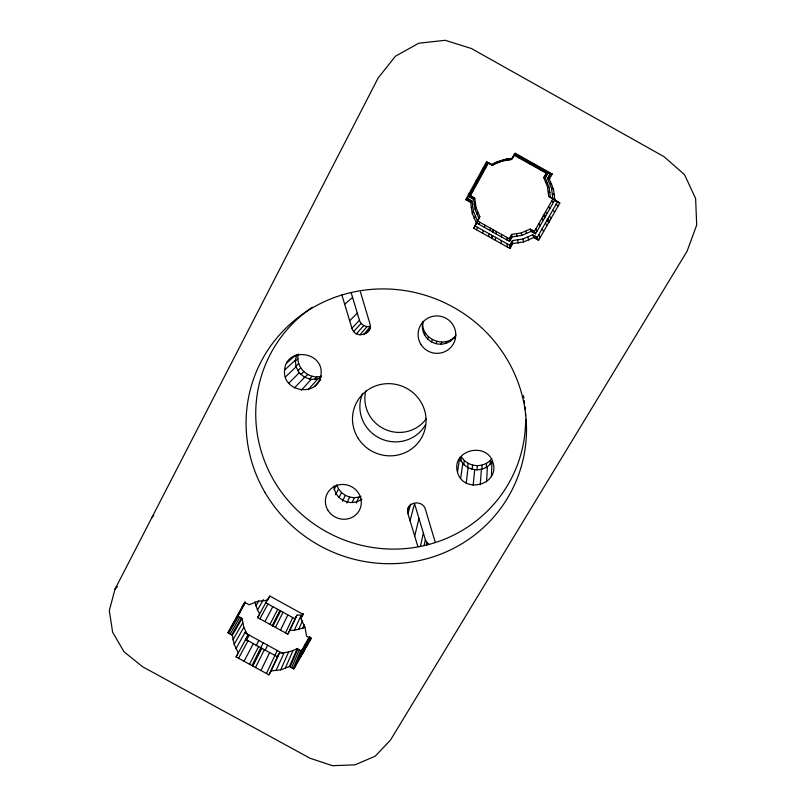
<?xml version="1.0" encoding="UTF-8"?>
<svg xmlns="http://www.w3.org/2000/svg" width="806" height="806" viewBox="0 0 806 806"><rect width="100%" height="100%" fill="white"/><g stroke="black" fill="none" stroke-linecap="round" stroke-linejoin="round"><path stroke-width="1.21" d="M501.231 243.593L501.342 240.601M501.473 236.914L501.574 234.415M491.378 476.568L491.992 461.536C484.648 474.24 463.732 471.57 459.752 457.465L457.496 472.266C463.299 494.179 499.579 485.313 493.121 463.007C487.398 440.932 450.876 449.879 457.496 472.266M490.119 464.79L490.32 460.508L491.771 458.654M486.562 481.867L487.408 466.593M486.27 467.661L486.532 463.329L490.32 460.508M481.787 469.455L482.109 465.112L486.532 463.329M480.225 484.839L481.384 469.445M319.498 378.477L321.513 376.19C308.648 380.049 295.107 367.193 298.301 354.146L296.034 356.202M476.961 470.069L477.354 465.717L482.109 465.112M473.182 485.303L474.674 469.898M472.135 469.455L472.588 465.112L468.145 463.349L464.306 460.528L461.344 456.851L460.72 461.072M422.969 321.312C420.017 338.167 443.542 349.179 454.896 336.495L454.282 338.601M466.221 483.056L468.054 467.762M467.621 467.661L468.145 463.349M559.817 203.062L554.921 200.321L553.51 189.269L549.299 178.992L552.16 173.925L550.226 173.693L547.486 178.549L551.526 188.413L552.886 199.032L559.817 203.062L538.599 240.238L537.229 237.377L532.565 234.768L522.842 239.009L512.435 240.601L512.777 243.583L510.007 248.49L495.196 240.218L495.549 237.367L474.946 225.871L479.832 216.592L476.084 207.726L474.734 198.115L470.442 195.717L469.183 196.765L473.626 199.253L475.036 209.217L478.915 218.416M534.388 231.443L552.987 198.76L554.84 199.928L535.537 233.831L534.388 231.443L530.126 229.065L521.23 232.944L511.719 234.405L512.001 236.904L509.483 241.377L495.972 233.841L496.264 231.453L477.424 220.935L479.832 216.592M463.722 464.81L464.306 460.528M460.669 478.391L462.775 463.309M495.196 240.218L492.174 238.536L492.637 235.755M495.972 233.841L493.222 232.299L493.604 229.982M492.174 238.536L492.285 235.554M493.222 232.299L493.282 229.801M491.801 238.334L491.831 235.292M492.879 232.118L492.869 229.559M426.445 544.937L426.928 542.589L425.356 539.667L414.566 503.75L410.053 520.676M424.127 545.491L425.356 539.667M420.4 546.478L423.372 533.048M488.587 236.531L489.192 233.821M489.947 230.476L490.461 228.209M414.697 536.061L418.979 518.439M114.956 589.297L109.304 610.656L112.649 632.287L124.013 651.752L142.491 666.683L310.038 758.245L332.515 765.7L355.073 764.834L375.233 756.169L390.436 740.16L687.135 251.109L696.696 225.035L695.618 198.508L684.516 174.65L664.063 156.686L471.329 48.481L445.154 40.3L418.808 43.222L395.444 56.188L378.095 78.071L114.956 589.297L117.414 586.637M417.901 546.649L407.937 513.664L410.576 504.173M407.937 513.664L407.624 510.198L408.622 506.672M284.578 370.075C286.251 346.429 323.76 351.466 321.06 374.266C319.236 397.741 282.05 392.734 284.578 370.075L295.288 360.211L296.88 354.741M450.403 341.633L451.058 339.497M506.672 159.729L496.99 162.651L492.476 165.039L501.826 161.129L511.719 159.256L513.896 155.85M491.328 238.062L473.747 228.249L476.487 223.322L472.215 213.227L470.674 202.306L465.787 199.576L486.411 161.996L491.851 164.877C498.239 161.19 505.312 158.863 512.475 158.399L515.306 153.291L552.16 173.925M482.542 233.156L483.388 230.587M484.436 227.393L485.152 225.247M445.859 343.558L446.574 341.401M407.624 510.198C408.702 500.929 422.999 500.405 425.367 509.201L435.26 542.297M440.963 344.253L441.738 342.087M436.056 343.668L436.892 341.512M309.766 641.032L311.176 637.617M306.925 646.019L310.239 637.969M304.084 650.986L309.847 637.072M300.749 656.83L308.063 639.249M236.087 656.89L238.314 652.88L234.143 644.357L232.35 635.239L227.927 632.821L237.841 616.137L242.102 618.464L243.815 627.29L247.815 635.521L236.087 656.89L268.922 674.864L271.179 670.884L280.679 669.857L289.445 666.522L293.837 668.94L302.028 654.583L309.494 636.75M302.613 653.575L309.585 636.871M297.928 661.776L305.333 644.034M431.462 341.845L432.348 339.709M293.837 668.94L301.373 650.976L309.303 637.072M295.117 666.703L302.613 648.81M293.152 668.557L300.709 650.613M291.641 667.731L299.258 649.807M290.13 666.905L297.797 649.011M289.445 666.522L297.142 648.649L301.373 650.976M285.183 668.476L293.021 650.543L297.142 648.649M294.331 630.232L301.253 614.978L296.961 615.2L294.936 618.786L265.748 602.767L267.743 599.15L257.618 617.598L287.802 634.151L289.898 630.453L294.331 630.232L302.804 628.166L304.235 624.912M356.323 503.035L358.922 497.121L361.058 496.254M476.497 229.791L477.585 227.342M478.925 224.32L479.832 222.285M280.679 669.857L288.679 651.893L293.021 650.543M298.653 629.466L302.522 620.761M427.492 338.913L428.429 336.807M302.028 654.583L311.066 638.765L306.633 636.337L304.94 627.118L300.809 618.474L303.127 613.487M301.968 616.419L302.945 614.253M352.081 502.632L354.318 497.695L358.922 497.121M275.984 670.663L284.145 652.679L288.679 651.893M268.922 674.864L278.413 654.825M287.802 634.151L295.943 616.993M270.826 671.509L279.501 652.89L284.145 652.679M289.566 631.027L296.961 615.2M266.443 673.504L277.244 650.482M285.526 632.901L292.719 617.577M346.902 503.004L349.673 497.101L354.318 497.695M424.409 335.054L425.387 332.999M260.973 670.511L269.657 652.558M280.498 630.141L287.863 614.907M342.459 501.231L345.311 495.358L341.512 492.587L338.54 488.99L336.596 484.799M264.902 650.694L267.622 645.213M476.054 224.088L477.162 221.872M478.532 219.121L479.449 217.277M255.512 667.519L264.388 649.666L245.669 639.41L247.815 635.521M275.471 627.39L283.007 612.248M476.487 223.322L477.575 221.126L473.475 211.434L471.994 200.936L467.299 198.316L465.787 199.576M339.074 497.443L341.512 492.587M475.117 225.791L476.255 223.504M477.666 220.673L478.623 218.769M473.747 228.249L475.359 225.126M477.797 220.26L476.427 222.919L492.456 231.866M252.439 665.847L261.426 648.044M272.65 625.849L280.276 610.747M252.772 666.028L261.749 648.226M272.952 626.01L280.569 610.908M252.006 665.605L263.24 642.815M272.257 625.627L279.894 610.535M249.517 664.245L258.615 646.503M269.97 624.368L277.687 609.326M335.568 494.753L338.54 488.99M256.056 645.848L258.867 640.417M334.087 489.544L336.102 485.746M244.047 661.242L253.346 643.611M264.942 621.607L272.821 606.656M238.576 658.25L248.067 640.72M259.905 618.847L267.955 603.986M246.314 640.508L249.245 635.138M227.927 632.821L244.661 602.334L249.125 604.782L257.92 601.316L267.511 600.198L269.798 596.027L303.127 614.363L300.809 618.474M237.841 616.137L245.356 602.445L236.269 617.638M467.299 198.316L487.116 162.238L491.851 164.877M469.183 196.765L487.993 162.53L488.577 162.731L470.442 195.717M506.581 160.031L511.437 159.568L513.533 155.8M257.618 617.598L259.683 613.87L257.517 610.031L254.787 601.81M513.896 155.336L515.306 153.291M267.511 600.198L269.809 596.067M537.229 237.377L557.591 201.661M235.946 648.729L245.538 631.511M257.517 610.031L263.33 599.604M509.483 241.377L509.281 238.727L511.719 234.405M551.072 197.823L548.685 196.352L547.435 186.649L543.728 177.642L546.236 173.189L547.848 173.391L545.239 178.005L549.077 187.355L550.377 197.43M279.501 652.89L277.324 656.749L264.388 649.666M510.007 248.49L509.765 245.306L512.435 240.601M234.143 644.357L243.815 627.29M255.875 605.991L258.807 600.823M232.944 639.843L242.666 622.927M232.35 635.239L242.102 618.464M231.654 634.866L241.437 618.101M230.143 634.03L239.966 617.295M228.622 633.194L238.505 616.499M230.526 628.086L240.359 611.553M242.032 607.13L245.185 601.84M474.019 218.416L475.208 216.421M476.678 213.943L477.666 212.28M472.215 213.227L473.475 211.434M475.036 209.217L476.084 207.726M514.43 154.651L514.863 154.087M471.097 207.837L472.397 206.255M474.009 204.301L475.097 202.981M341.804 294.724L351.92 328.203C354.942 339.679 373.48 334.581 369.763 323.146L360.433 291.923M366.78 332.959L370.559 328.425M363.526 334.641L370.478 326.4C365.843 327.599 360.917 324.818 359.446 320.274L351.235 292.931M359.849 334.923L366.972 326.662M314.431 386.598L320.597 379.485M319.015 381.147L320.657 379.253M512.475 158.399L506.823 159.286M308.265 389.691L317.806 378.891L320.748 377.41M356.443 333.805L363.738 325.604M314.773 379.142L316.829 376.845M301.323 390.225L311.197 379.404L317.806 378.891M309.292 379.324L312.103 376.271M353.673 331.498L361.108 323.408M351.92 328.203L359.446 320.274M294.371 387.988L304.577 377.268L311.197 379.404M304.769 377.52L307.65 374.498M470.674 202.306L471.994 200.936M473.626 199.253L474.734 198.115M300.829 374.639L303.761 371.657M288.739 383.263L299.228 372.775L296.054 366.841L295.288 360.211M152.062 517.21L153.775 515.518M469.908 201.873L471.258 200.533M472.931 198.86L474.059 197.742M349.663 320.728L357.31 313.161M297.736 370.861L300.719 367.929M285.384 377.037L296.054 366.841M295.701 366.438L298.714 363.566M294.865 361.672L297.888 358.872M468.226 200.936L469.646 199.626M471.399 198.014L472.588 196.916M286.573 363.184L295.429 355.234M344.676 304.205L352.585 297.444M466.553 199.999L468.034 198.729M469.878 197.158L471.117 196.1M468.981 193.742L470.382 192.725M472.094 191.455L473.263 190.599M518.973 157.926L519.538 157.543M520.384 156.979L521.069 156.515M491.348 164.756L496.295 162.127L506.934 158.923M512.001 236.904L521.885 235.382L531.104 231.362L535.537 233.831M512.777 243.583L523.618 241.931L533.743 237.528L538.599 240.238M302.804 628.166L304.769 627.259M476.054 180.866L477.172 180.353M478.552 179.718L479.479 179.285M530.086 164.152L531.073 164.001M532.554 163.789L533.743 163.618M483.167 167.91L484.003 167.91M485.031 167.91L485.726 167.91M541.189 170.368L542.609 170.459M544.705 170.6L546.408 170.711M472.588 465.112L477.354 465.717M545.843 173.884L547.435 174.116M549.803 174.449L551.717 174.721M544.987 175.416L546.539 175.698M548.856 176.121L550.73 176.464M544.121 176.947L545.652 177.29M547.909 177.794L549.742 178.207M543.728 177.642L545.239 178.005M547.486 178.549L549.299 178.992M490.572 164.323L491.116 164.464M488.879 163.376L489.484 163.558M487.187 162.429L487.862 162.651M545.884 182.025L547.476 182.559M549.833 183.355L551.747 184M486.411 161.996L487.116 162.238M345.311 495.358L349.673 497.101M547.435 186.649L549.077 187.355M551.526 188.413L553.51 189.269M548.372 191.445L550.055 192.342M552.553 193.662L554.568 194.73M244.964 632.791L282.584 653.414M514.853 153.886L550.226 173.693M547.848 173.391L514.299 154.611L513.916 155.095L546.236 173.189M487.993 162.53L488.688 162.923M489.252 163.104L492.899 165.149M548.685 196.352L554.84 199.928M496.264 231.453L509.281 238.727M495.549 237.367L509.765 245.306M552.312 198.387L554.145 199.535M556.855 201.248L559.052 202.638M550.83 197.561L552.604 198.679M555.243 200.341L557.369 201.691M552.886 199.032L555.687 200.754M551.586 201.218L553.39 202.477M556.059 204.351L558.226 205.862M426.928 542.589L429.457 544.665M299.228 372.775L304.577 377.268M548.513 206.618L550.196 208.079M552.694 210.245L554.719 212.008M545.45 211.998L547.012 213.661M549.339 216.129L551.213 218.134M544.06 214.446L545.571 216.199M547.818 218.799L549.632 220.915M543.859 214.809L545.36 216.582M547.596 219.202L549.4 221.328M543.657 215.172L545.148 216.955M547.375 219.605L549.168 221.741M543.446 215.534L544.937 217.328M547.143 219.998L548.926 222.154M543.234 215.897L544.715 217.711M546.911 220.391L548.685 222.567M541.854 218.335L543.274 220.229M545.39 223.05L547.103 225.337M538.801 223.685L540.111 225.781M542.055 228.904L543.627 231.423M535.768 229.025L536.967 231.322M538.73 234.727L540.171 237.488M533.723 231.07L534.841 233.448M536.494 236.974L537.834 239.815M532.262 230.254L533.32 232.602M534.892 236.077L536.171 238.888M530.791 229.438L531.799 231.745M533.29 235.181L534.499 237.951M530.126 229.065L531.104 231.362M532.565 234.768L533.743 237.528M525.794 231.302L526.61 233.68M527.819 237.206L528.796 240.067M521.23 232.944L521.885 235.382M522.842 239.009L523.618 241.931M516.525 233.992L516.989 236.47M517.684 240.138L518.248 243.11M511.336 235.08L511.609 237.599M512.012 241.337L512.344 244.349M510.5 236.561L510.742 239.14M511.095 242.949L511.387 246.042M509.664 238.052L509.876 240.672M510.188 244.571L510.44 247.724M506.873 237.377L506.974 239.976M507.135 243.835L507.266 246.958M525.633 419.362A135.609 131.771 24.5 0 1 328.999 533.119A135.609 131.771 24.5 0 1 312.254 307.247M523.416 395.565A135.609 131.771 24.5 0 1 523.86 398.063M524.253 400.572A135.609 131.771 24.5 0 1 524.595 403.081M525.018 406.859A135.609 131.771 24.5 0 1 525.24 409.367M525.482 413.135A135.609 131.771 24.5 0 1 525.583 415.634M455.904 335.105A17.923 17.803 18.1 0 1 422.878 322.007M361.864 499.115A17.248 16.493 25.5 0 1 343.991 500.788A17.248 16.493 25.5 0 1 333.926 485.907M425.518 424.712A35.162 34.255 24.5 0 1 379.676 438.162A35.162 34.255 24.5 0 1 362.529 393.66M426.223 418.919A33.943 33.127 24.5 0 1 384.754 429.225A33.943 33.127 24.5 0 1 365.753 390.97M264.761 492.043A140.939 136.647 24.5 0 0 507.619 497.937A140.939 136.647 24.5 0 0 386.487 288.961A140.939 136.647 24.5 0 0 264.761 492.043M420.742 344.122A18.86 18.699 19.2 0 0 453.385 343.85A18.86 18.699 19.2 0 0 436.681 315.912A18.86 18.699 19.2 0 0 420.742 344.122M328.072 510.47A18.125 17.258 25.4 0 0 359.174 510.661A18.125 17.258 25.4 0 0 342.772 484.446A18.125 17.258 25.4 0 0 328.072 510.47M357.773 437.698A36.965 35.907 24.5 0 0 421.488 437.88A36.965 35.907 24.5 0 0 388.583 383.646A36.965 35.907 24.5 0 0 357.773 437.698"/></g></svg>
